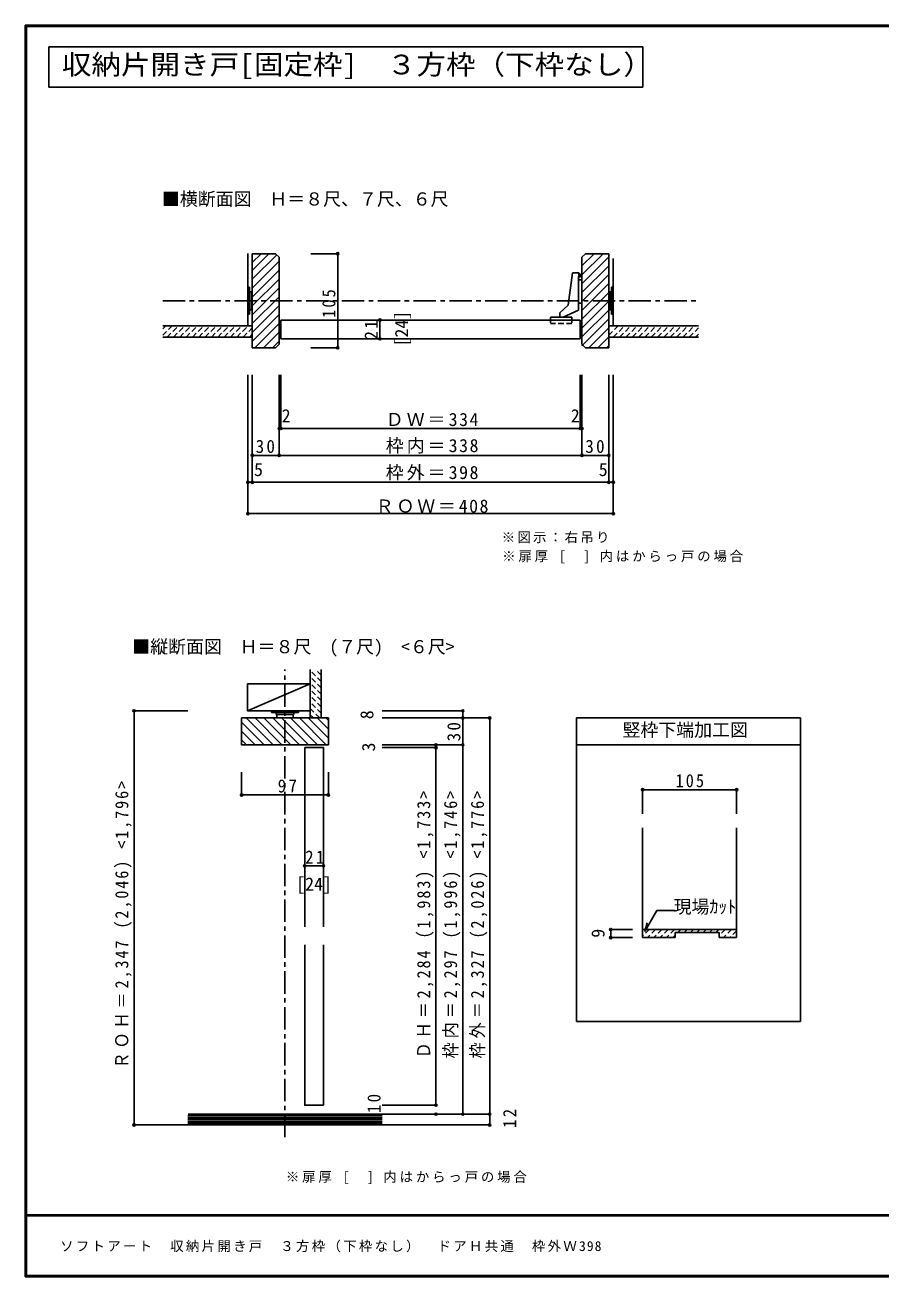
# Model space of a CAD drawing. Units: millimetres at full size, sheet at 1:5. Extents: x -973 to 977, y -701 to 696.
# Drawn here: x -973 to -18, y -701 to 696 of the extents above; entities that cross this region are included whole.
import ezdxf
from ezdxf.enums import TextEntityAlignment as Align

# ---------------------------------------------------------------- set-up
doc = ezdxf.new("R2010")
doc.units = ezdxf.units.MM
doc.header["$LTSCALE"] = 5
doc.header["$PDMODE"] = 32
doc.header["$PDSIZE"] = 2.5
doc.linetypes.add('CHAIN1', pattern=[8, 5, -1, 1, -1])
doc.linetypes.add('DASHED1', pattern=[1.8, 1.2, -0.6])
for name, color, linetype in [('0-0_補助線', 7, 'Continuous'), ('0-1_通り芯', 4, 'CHAIN1'), ('0-3_仕上げ', 2, 'Continuous'), ('0-4_枠', 3, 'Continuous'), ('0-6_扉', 6, 'Continuous'), ('0-7_金物', 7, 'Continuous'), ('0-A_文字', 7, 'Continuous'), ('0-B_寸法', 7, 'Continuous'), ('0-C_ハッチ', 4, 'DASHED1'), ('F-1_枠', 6, 'Continuous'), ('F-A_文字', 7, 'Continuous')]:
    doc.layers.add(name, color=color, linetype=linetype)
doc.styles.add('ＭＳ ゴシック', font='')
doc.styles.get('ＭＳ ゴシック').set_extended_font_data('MS Gothic')

msp = doc.modelspace()

# ---------------------------------------------------------------- linework, layer by layer
at = {"layer": '0-1_通り芯'}
for p, q in [((-819.647, 388.25), (-221.647, 388.25)), ((-683.139, -544.796), (-683.139, -23.214))]:
    msp.add_line(p, q, dxfattribs=at)
at = {"layer": '0-3_仕上げ', "color": 3}
for p, q in [((-724.647, 360.25), (-724.647, 440.999)), ((-316.647, 360.25), (-316.647, 435.563))]:
    msp.add_line(p, q, dxfattribs=at)
at = {"layer": '0-3_仕上げ'}
for p, q in [((-719.647, 360.25), (-819.647, 360.25)), ((-321.647, 360.25), (-221.647, 360.25)), ((-719.647, 347.75), (-819.647, 347.75)), ((-321.647, 347.75), (-221.647, 347.75)), ((-655.139, -77.214), (-655.139, -23.214)), ((-642.639, -77.214), (-642.639, -23.214)), ((-791.118, -519.214), (-574.639, -519.214)), ((-791.639, -531.214), (-574.639, -531.214))]:
    msp.add_line(p, q, dxfattribs=at)
at = {"layer": '0-3_仕上げ', "color": 7}
for p, q in [((-791.639, -521.214), (-574.639, -521.214)), ((-791.639, -523.214), (-574.639, -523.214)), ((-574.639, -525.214), (-791.639, -525.214)), ((-574.639, -527.214), (-791.639, -527.214)), ((-574.639, -529.214), (-791.639, -529.214))]:
    msp.add_line(p, q, dxfattribs=at)
at = {"layer": '0-3_仕上げ', "color": 4}
for points in [[(-655.139, -69.214), (-655.139, -39.214), (-725.139, -39.214), (-725.139, -69.214)], [(-655.139, -39.214), (-725.139, -69.214), (-655.139, -69.214)]]:
    msp.add_lwpolyline(points, dxfattribs=at)
at = {"layer": '0-4_枠'}
for p, q in [((-693.647, 440.75), (-719.647, 440.75)), ((-719.647, 335.75), (-719.647, 440.75)), ((-693.647, 440.75), (-689.647, 436.75)), ((-689.647, 339.75), (-689.647, 436.75)), ((-347.647, 440.75), (-351.647, 436.75)), ((-351.647, 339.75), (-351.647, 436.75)), ((-347.647, 440.75), (-321.647, 440.75)), ((-321.647, 335.75), (-321.647, 440.75)), ((-693.647, 335.75), (-719.647, 335.75)), ((-689.647, 339.75), (-693.647, 335.75)), ((-634.639, -77.214), (-731.639, -77.214)), ((-634.639, -77.214), (-634.639, -107.214)), ((-357.639, -77.214), (-107.639, -77.214)), ((-357.639, -415.718), (-357.639, -77.214)), ((-107.639, -415.718), (-107.639, -77.214)), ((-357.639, -107.214), (-107.639, -107.214)), ((-283.955, -199.822), (-283.955, -322.188)), ((-178.955, -199.822), (-178.955, -322.188)), ((-178.955, -313.188), (-283.955, -313.188)), ((-247.455, -316.488), (-247.455, -322.188)), ((-247.455, -316.488), (-198.455, -316.488)), ((-198.455, -316.488), (-198.455, -322.188)), ((-283.955, -322.188), (-247.455, -322.188)), ((-198.455, -322.188), (-178.955, -322.188)), ((-107.639, -415.718), (-357.639, -415.718))]:
    msp.add_line(p, q, dxfattribs=at)
at = {"layer": '0-4_枠', "color": 4}
for p, q in [((-283.955, -157.202), (-178.955, -157.202)), ((-283.955, -157.202), (-283.955, -184.335)), ((-178.955, -157.202), (-178.955, -184.335)), ((-319.529, -322.188), (-319.529, -313.188)), ((-319.529, -313.188), (-295.066, -313.188)), ((-319.529, -322.188), (-295.066, -322.188))]:
    msp.add_line(p, q, dxfattribs=at)
at = {"layer": '0-4_枠', "color": 7}
for p, q in [((-281.454, -315.471), (-267.886, -291.971)), ((-267.886, -291.971), (-247.536, -291.971)), ((-281.454, -315.471), (-278.866, -305.812))]:
    msp.add_line(p, q, dxfattribs=at)
at = {"layer": '0-4_枠', "color": 4, "linetype": 'DASHED1'}
for p, q in [((-276.523, -313.188), (-283.955, -320.62)), ((-269.452, -313.188), (-278.452, -322.188)), ((-262.381, -313.188), (-271.381, -322.188)), ((-255.309, -313.188), (-264.309, -322.188)), ((-248.238, -313.188), (-257.238, -322.188)), ((-247.455, -319.476), (-250.167, -322.188)), ((-241.167, -313.188), (-244.467, -316.488)), ((-234.096, -313.188), (-237.396, -316.488)), ((-227.025, -313.188), (-230.325, -316.488)), ((-219.954, -313.188), (-223.254, -316.488)), ((-212.883, -313.188), (-216.183, -316.488)), ((-205.812, -313.188), (-209.112, -316.488)), ((-198.741, -313.188), (-202.041, -316.488)), ((-191.67, -313.188), (-198.455, -319.973)), ((-184.599, -313.188), (-193.599, -322.188)), ((-178.955, -314.615), (-186.528, -322.188))]:
    msp.add_line(p, q, dxfattribs=at)
at = {"layer": '0-4_枠'}
for points in [[(-351.647, 339.75), (-347.647, 335.75), (-321.647, 335.75)], [(-731.639, -77.214), (-731.639, -107.214), (-634.639, -107.214)]]:
    msp.add_lwpolyline(points, dxfattribs=at)
at = {"layer": '0-4_枠', "color": 7}
for p in [(-283.955, -157.202), (-178.955, -157.202), (-319.529, -313.188), (-319.529, -322.188)]:
    msp.add_point(p, dxfattribs=at)
at = {"layer": '0-6_扉'}
for p, q in [((-687.647, 366.75), (-353.647, 366.75)), ((-687.647, 366.75), (-687.647, 345.75)), ((-353.647, 366.75), (-353.647, 345.75)), ((-687.647, 345.75), (-353.647, 345.75)), ((-640.139, -110.214), (-661.139, -110.214)), ((-661.139, -310.214), (-661.139, -110.214)), ((-640.139, -310.214), (-640.139, -110.214)), ((-640.139, -330.214), (-640.139, -509.214))]:
    msp.add_line(p, q, dxfattribs=at)
msp.add_lwpolyline([(-661.139, -330.214), (-661.139, -509.214), (-640.139, -509.214)], dxfattribs=at)
at = {"layer": '0-7_金物'}
for p, q in [((-362.248, 419.492), (-367.168, 383.501)), ((-362.248, 419.492), (-355.248, 419.541)), ((-355.248, 419.541), (-355.397, 411.491)), ((-353.629, 417.853), (-355.257, 419.073)), ((-351.647, 411.491), (-355.397, 411.491)), ((-355.397, 385.591), (-355.397, 411.491)), ((-354.842, 414.822), (-353.414, 415.06)), ((-353.629, 417.853), (-353.414, 415.06)), ((-351.647, 411.491), (-351.647, 385.591)), ((-724.647, 403.25), (-722.647, 403.25)), ((-724.647, 403.25), (-724.647, 373.25)), ((-722.647, 403.25), (-722.647, 373.25)), ((-722.647, 398.25), (-720.647, 398.25)), ((-720.647, 398.25), (-720.647, 378.25)), ((-720.647, 397.25), (-719.647, 397.25)), ((-320.647, 397.25), (-321.647, 397.25)), ((-318.647, 398.25), (-320.647, 398.25)), ((-320.647, 378.25), (-320.647, 398.25)), ((-318.647, 373.25), (-318.647, 403.25)), ((-316.647, 403.25), (-318.647, 403.25)), ((-316.647, 373.25), (-316.647, 403.25)), ((-722.647, 378.25), (-720.647, 378.25)), ((-720.647, 379.25), (-719.647, 379.25)), ((-367.168, 383.501), (-376.261, 374.812)), ((-372.627, 369.75), (-355.449, 377.734)), ((-355.449, 377.734), (-355.397, 386.041)), ((-351.647, 385.591), (-355.4, 385.591)), ((-320.647, 379.25), (-321.647, 379.25)), ((-318.647, 378.25), (-320.647, 378.25)), ((-724.647, 373.25), (-722.647, 373.25)), ((-363.04, 369.75), (-386.59, 369.75)), ((-376.261, 374.812), (-376.502, 369.75)), ((-316.647, 373.25), (-318.647, 373.25)), ((-668.139, -69.214), (-698.139, -69.214)), ((-698.139, -69.214), (-698.139, -71.214)), ((-668.139, -69.214), (-668.139, -71.214)), ((-668.139, -71.214), (-698.139, -71.214)), ((-693.139, -71.214), (-693.139, -73.214)), ((-673.139, -73.214), (-693.139, -73.214)), ((-692.139, -77.214), (-692.139, -73.214)), ((-674.139, -73.214), (-674.139, -77.214)), ((-673.139, -71.214), (-673.139, -73.214))]:
    msp.add_line(p, q, dxfattribs=at)
at = {"layer": '0-7_金物', "linetype": 'DASHED1'}
for p, q in [((-386.59, 369.75), (-386.59, 362.76)), ((-363.04, 369.75), (-363.04, 362.76)), ((-363.04, 362.76), (-386.59, 362.76))]:
    msp.add_line(p, q, dxfattribs=at)
at = {"layer": '0-7_金物'}
msp.add_lwpolyline([(-354.842, 414.822), (-354.842, 416.034), (-355.309, 416.268)], dxfattribs=at)
at = {"layer": '0-A_文字', "color": 3}
for p, q in [((-946.639, 671.667), (-946.639, 626.667)), ((-946.639, 671.667), (-283.72, 671.667)), ((-283.72, 671.667), (-283.72, 626.667)), ((-946.639, 626.667), (-283.72, 626.667))]:
    msp.add_line(p, q, dxfattribs=at)
at = {"layer": '0-B_寸法', "color": 4}
for p, q in [((-589.112, 366.75), (-577.218, 366.75)), ((-577.218, 366.75), (-577.218, 345.75)), ((-654.213, 335.75), (-624.213, 335.75)), ((-589.112, 345.75), (-577.218, 345.75)), ((-724.647, 150.75), (-724.647, 305.75)), ((-719.647, 305.75), (-719.647, 185.75)), ((-689.647, 245.75), (-689.647, 305.75)), ((-689.647, 305.75), (-689.647, 215.75)), ((-687.647, 245.75), (-687.647, 305.75)), ((-353.647, 245.75), (-353.647, 305.75)), ((-351.647, 245.75), (-351.647, 305.75)), ((-351.647, 305.75), (-351.647, 215.75)), ((-321.647, 305.75), (-321.647, 185.75)), ((-316.647, 150.75), (-316.647, 305.75)), ((-351.647, 245.75), (-689.647, 245.75)), ((-719.647, 215.75), (-321.647, 215.75)), ((-724.647, 185.75), (-316.647, 185.75)), ((-724.647, 150.75), (-316.647, 150.75)), ((-851.639, -69.214), (-791.639, -69.214)), ((-851.639, -531.214), (-851.639, -69.214)), ((-574.639, -69.214), (-484.639, -69.214)), ((-574.639, -77.214), (-454.639, -77.214)), ((-454.639, -77.213), (-530.639, -77.213)), ((-454.639, -531.214), (-454.639, -77.214)), ((-514.639, -107.214), (-574.639, -107.214)), ((-574.639, -110.214), (-514.639, -110.214)), ((-514.639, -107.214), (-484.639, -107.214)), ((-514.639, -107.214), (-514.639, -509.214)), ((-731.639, -137.674), (-731.639, -163.045)), ((-634.639, -137.674), (-634.639, -163.045)), ((-634.639, -163.045), (-731.639, -163.045)), ((-661.139, -231.298), (-661.139, -242.214)), ((-640.139, -231.298), (-640.139, -242.214)), ((-640.139, -242.214), (-661.139, -242.214)), ((-574.639, -509.214), (-514.639, -509.214)), ((-574.639, -519.214), (-484.639, -519.214)), ((-514.639, -519.214), (-454.639, -519.214)), ((-851.639, -531.214), (-791.639, -531.214)), ((-574.639, -531.214), (-454.639, -531.214))]:
    msp.add_line(p, q, dxfattribs=at)
for points in [[(-654.213, 440.75), (-624.213, 440.75), (-624.213, 335.75)], [(-484.639, -69.214), (-484.639, -519.214), (-484.639, -519.214)]]:
    msp.add_lwpolyline(points, dxfattribs=at)
at = {"layer": '0-B_寸法'}
for p in [(-624.213, 440.75), (-577.218, 366.75), (-624.213, 335.75), (-577.218, 345.75), (-689.647, 245.75), (-687.647, 245.75), (-353.647, 245.75), (-351.647, 245.75), (-719.647, 215.75), (-689.647, 215.75), (-351.647, 215.75), (-321.647, 215.75), (-724.647, 185.75), (-719.647, 185.75), (-321.647, 185.75), (-316.647, 185.75), (-724.647, 150.75), (-316.647, 150.75), (-851.639, -69.214), (-484.639, -69.214), (-484.639, -77.214), (-454.639, -77.213), (-454.639, -77.214), (-514.639, -107.214), (-514.639, -110.214), (-484.639, -107.214), (-731.639, -163.045), (-634.639, -163.045), (-661.139, -242.214), (-640.139, -242.214), (-514.639, -509.214), (-851.639, -531.214), (-514.639, -519.214), (-484.639, -519.214), (-484.639, -519.214), (-454.639, -519.214), (-454.639, -531.214)]:
    msp.add_point(p, dxfattribs=at)
at = {"layer": '0-C_ハッチ', "linetype": 'Continuous'}
for p, q in [((-719.647, 422.1), (-700.997, 440.75)), ((-719.647, 430.838), (-709.735, 440.75)), ((-719.647, 412.201), (-692.373, 439.475)), ((-351.647, 427.024), (-337.921, 440.75)), ((-351.647, 417.124), (-328.022, 440.75)), ((-351.647, 407.225), (-321.647, 437.225)), ((-719.647, 402.301), (-689.647, 432.301)), ((-719.647, 392.402), (-689.647, 422.402)), ((-351.647, 397.325), (-321.647, 427.325)), ((-719.647, 382.502), (-689.647, 412.502)), ((-351.647, 387.426), (-321.647, 417.426)), ((-351.647, 377.526), (-321.647, 407.526)), ((-719.647, 372.603), (-689.647, 402.603)), ((-719.647, 362.703), (-689.647, 392.703)), ((-351.647, 367.627), (-321.647, 397.627)), ((-719.647, 352.804), (-689.647, 382.804)), ((-351.647, 357.727), (-321.647, 387.727)), ((-351.647, 347.828), (-321.647, 377.828)), ((-719.647, 342.904), (-689.647, 372.904)), ((-351.647, 337.928), (-321.647, 367.928)), ((-716.902, 335.75), (-689.647, 363.005)), ((-707.003, 335.75), (-689.647, 353.105)), ((-343.926, 335.75), (-321.647, 358.029)), ((-697.103, 335.75), (-689.647, 343.206)), ((-334.027, 335.75), (-321.647, 348.129)), ((-324.127, 335.75), (-321.647, 338.23)), ((-706.367, -107.214), (-731.639, -81.942)), ((-696.468, -107.214), (-726.468, -77.214)), ((-686.568, -107.214), (-716.568, -77.214)), ((-676.669, -107.214), (-706.669, -77.214)), ((-666.769, -107.214), (-696.769, -77.214)), ((-656.87, -107.214), (-686.87, -77.214)), ((-646.97, -107.214), (-676.97, -77.214)), ((-637.071, -107.214), (-667.071, -77.214)), ((-634.639, -99.746), (-657.171, -77.214)), ((-634.639, -89.846), (-647.272, -77.214)), ((-634.639, -79.947), (-637.372, -77.214)), ((-716.267, -107.214), (-731.639, -91.841)), ((-726.166, -107.214), (-731.639, -101.741))]:
    msp.add_line(p, q, dxfattribs=at)
at = {"layer": '0-C_ハッチ'}
for p, q in [((-819.647, 356.898), (-816.295, 360.25)), ((-819.647, 349.827), (-809.224, 360.25)), ((-814.653, 347.75), (-802.153, 360.25)), ((-807.582, 347.75), (-795.082, 360.25)), ((-800.511, 347.75), (-788.011, 360.25)), ((-793.44, 347.75), (-780.94, 360.25)), ((-786.369, 347.75), (-773.869, 360.25)), ((-779.297, 347.75), (-766.797, 360.25)), ((-772.226, 347.75), (-759.726, 360.25)), ((-765.155, 347.75), (-752.655, 360.25)), ((-758.084, 347.75), (-745.584, 360.25)), ((-751.013, 347.75), (-738.513, 360.25)), ((-743.942, 347.75), (-731.442, 360.25)), ((-736.871, 347.75), (-724.371, 360.25)), ((-729.8, 347.75), (-719.647, 357.903)), ((-722.729, 347.75), (-719.647, 350.832)), ((-321.647, 349.824), (-311.221, 360.25)), ((-316.65, 347.75), (-304.15, 360.25)), ((-309.579, 347.75), (-297.079, 360.25)), ((-302.508, 347.75), (-290.008, 360.25)), ((-295.437, 347.75), (-282.937, 360.25)), ((-288.366, 347.75), (-275.866, 360.25)), ((-281.295, 347.75), (-268.795, 360.25)), ((-274.224, 347.75), (-261.724, 360.25)), ((-267.153, 347.75), (-254.653, 360.25)), ((-260.082, 347.75), (-247.581, 360.25)), ((-253.01, 347.75), (-240.51, 360.25)), ((-245.939, 347.75), (-233.439, 360.25)), ((-238.868, 347.75), (-226.368, 360.25)), ((-231.797, 347.75), (-221.647, 357.9)), ((-224.726, 347.75), (-221.647, 350.829)), ((-642.639, -36.554), (-655.139, -24.054)), ((-642.639, -29.483), (-648.908, -23.214)), ((-642.639, -43.625), (-655.139, -31.125)), ((-642.639, -50.696), (-655.139, -38.196)), ((-642.639, -57.767), (-655.139, -45.267)), ((-642.639, -64.838), (-655.139, -52.338)), ((-642.639, -71.909), (-655.139, -59.409)), ((-644.406, -77.214), (-655.139, -66.48)), ((-651.477, -77.214), (-655.139, -73.551))]:
    msp.add_line(p, q, dxfattribs=at)
at = {"layer": 'F-1_枠'}
for p, q in [((-973.347, 695.833), (-973.347, -700.833)), ((-973.347, 695.833), (976.653, 695.833)), ((-973.347, 695), (976.653, 695)), ((-973.347, 694.167), (976.653, 694.167)), ((-972.514, 695.833), (-972.514, -700.833)), ((-971.68, 695.833), (-971.68, -700.833)), ((976.653, -631.667), (-973.347, -631.667)), ((976.653, -632.5), (-973.347, -632.5)), ((976.653, -699.167), (-973.347, -699.167)), ((976.653, -700), (-973.347, -700)), ((976.653, -700.833), (-973.347, -700.833))]:
    msp.add_line(p, q, dxfattribs=at)

# ---------------------------------------------------------------- texts
at = {"layer": '0-0_補助線', "style": 'ＭＳ ゴシック'}
msp.add_text('[24]', height=14.66, rotation=90, dxfattribs=at).set_placement((-541.357, 337.213), align=Align.BOTTOM_LEFT)
at = {"layer": '0-0_補助線', "insert": (-440.714, 95.238), "char_height": 11, "attachment_point": 7, "style": 'ＭＳ ゴシック'}
msp.add_mtext('\\T1.21;※扉厚\\~[\\~\\~]\\~内はからっ戸の場合', dxfattribs=at)
at = {"layer": '0-4_枠', "color": 7, "style": 'ＭＳ ゴシック'}
for s, p in [('竪枠下端加工図', (-306.389, -102.214)), ('現場ｶｯﾄ', (-249.356, -299.471))]:
    msp.add_text(s, height=14.66, dxfattribs=at).set_placement(p, align=Align.BOTTOM_LEFT)
msp.add_text('9', height=14.66, rotation=90, dxfattribs=at).set_placement((-322.029, -322.365), align=Align.BOTTOM_LEFT)
at = {"layer": '0-4_枠', "color": 7, "insert": (-247.144, -154.702), "char_height": 14.66, "attachment_point": 7, "style": 'ＭＳ ゴシック'}
msp.add_mtext('\\T1.27;\\W0.9;105', dxfattribs=at)
at = {"layer": '0-A_文字', "color": 3, "style": 'ＭＳ ゴシック', "width": 1.1}
msp.add_text('収納片開き戸[固定枠]\u3000３方枠（下枠なし）', height=21.99, dxfattribs=at).set_placement((-932.264, 634.167), align=Align.BOTTOM_LEFT)
at = {"layer": '0-A_文字', "style": 'ＭＳ ゴシック'}
for s, p in [('■横断面図\u3000Ｈ＝８尺、７尺、６尺', (-820.489, 490.073)), ('■縦断面図\u3000Ｈ＝８尺\u3000(７尺)\u3000<６尺>', (-853.604, -9.392)), ('[24]', (-670.639, -274.203))]:
    msp.add_text(s, height=14.66, dxfattribs=at).set_placement(p, align=Align.BOTTOM_LEFT)
at = {"layer": '0-A_文字', "insert": (-682.166, -597.17), "char_height": 11, "attachment_point": 7, "style": 'ＭＳ ゴシック'}
msp.add_mtext('\\T1.21;※扉厚\\~[\\~\\~]\\~内はからっ戸の場合', dxfattribs=at)
at = {"layer": '0-B_寸法', "style": 'ＭＳ ゴシック'}
for s, p in [('2', (-686.786, 248.25)), ('2', (-364.088, 248.25)), ('5', (-717.699, 188.25)), ('5', (-332.914, 188.25))]:
    msp.add_text(s, height=14.66, dxfattribs=at).set_placement(p, align=Align.BOTTOM_LEFT)
for s, p in [('8', (-580.044, -78.614)), ('3', (-578.189, -114.627))]:
    msp.add_text(s, height=14.66, rotation=90, dxfattribs=at).set_placement(p, align=Align.BOTTOM_LEFT)
at = {"layer": '0-B_寸法', "char_height": 14.66, "attachment_point": 7, "rotation": 90, "style": 'ＭＳ ゴシック'}
for s, insert in [('\\T1.27;\\W0.9;105', (-626.713, 369.25)), ('\\T1.27;\\W0.95;21', (-579.718, 345)), ('\\T1.27;\\W0.95;30', (-487.139, -103.3)), ('\\T1.24;\\W0.9;ＲＯＨ＝2,347\\~(2,046)\\~<1,796>', (-854.139, -468.214)), ('\\T1.24;\\W0.9;ＤＨ＝2,284\\~(1,983)\\~<1,733>', (-517.139, -456.964)), ('\\T1.24;\\W0.9;枠内＝2,297\\~(1,996)\\~<1,746>', (-487.139, -456.964)), ('\\T1.24;\\W0.9;枠外＝2,327\\~(2,026)\\~<1,776>', (-457.139, -456.964)), ('\\T1.27;\\W0.95;10', (-576.252, -518.101)), ('\\T1.27;\\W0.95;12', (-425.061, -534.768))]:
    msp.add_mtext(s, dxfattribs=dict(at, insert=insert))
at = {"layer": '0-B_寸法', "attachment_point": 7, "style": 'ＭＳ ゴシック'}
for s, insert, char_height in [('\\T1.17;ＤＷ＝334', (-570.647, 248.25), 14.66), ('\\T1.27;\\W0.95;30', (-715.897, 218.25), 14.66), ('\\T1.17;枠内＝338', (-570.647, 217.75), 14.66), ('\\T1.27;\\W0.95;30', (-347.897, 218.25), 14.66), ('\\T1.17;枠外＝398', (-570.647, 187.75), 14.66), ('\\T1.16;ＲＯＷ＝408', (-581.897, 151.62), 14.66), ('\\T1.17;※図示：右吊り', (-441.268, 117.735), 11), ('\\T1.27;\\W0.95;97', (-691.264, -160.545), 14.66), ('\\T1.27;\\W0.95;21', (-660.639, -239.714), 14.66)]:
    msp.add_mtext(s, dxfattribs=dict(at, insert=insert, char_height=char_height))
at = {"layer": 'F-A_文字', "insert": (-934.18, -673.333), "char_height": 11, "attachment_point": 7, "style": 'ＭＳ ゴシック'}
msp.add_mtext('\\T1.17;ソフトアート\u3000収納片開き戸\u3000３方枠（下枠なし）\u3000ドアＨ共通\u3000枠外Ｗ398', dxfattribs=at)

doc.saveas('drawing.dxf')
